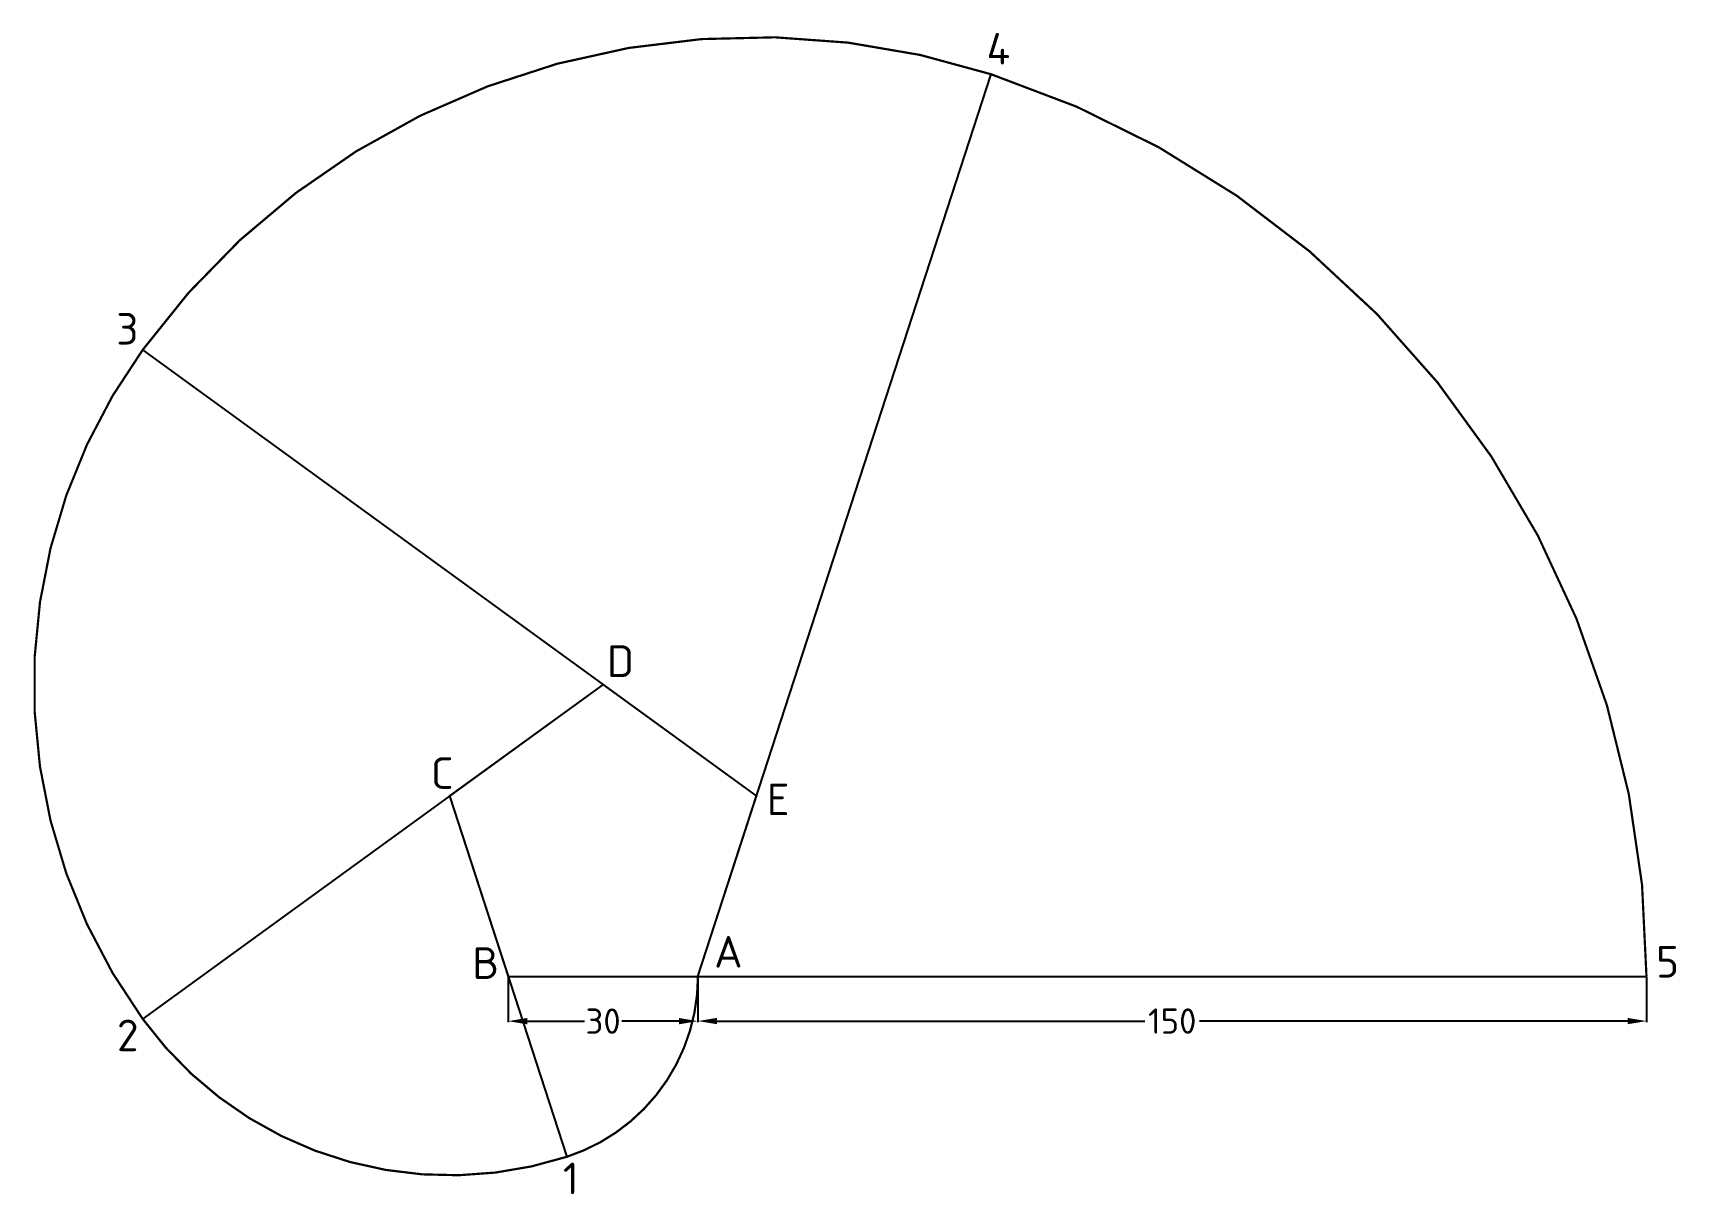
# Model space of a CAD drawing. Header units: millimetres. Extents: x 12 to 272, y 41 to 225.
import ezdxf

# ---------------------------------------------------------------- set-up
doc = ezdxf.new("R2010")
doc.units = ezdxf.units.MM
doc.header["$MEASUREMENT"] = 0
doc.styles.get("Standard").update_dxf_attribs({"font": 'ISOCPEUR.TTF', "height": 5})
doc.dimstyles.get("Standard").update_dxf_attribs({"dimtxt": 4, "dimasz": 3, "dimexe": 0.18, "dimexo": 0.0625, "dimgap": 0.09, "dimtad": 0, "dimtih": 1, "dimtoh": 1, "dimdec": 0, "dimzin": 0, "dimdsep": 46, "dimtxsty": 'Standard', "dimcen": 0.09, "dimadec": 0, "dimazin": 0, "dimtfac": 1, "dimtdec": 0, "dimtofl": 0, "dimtmove": 0, "dimatfit": 3, "dimfxl": 1, "dimtolj": 1, "dimtzin": 0, "dimarcsym": 0})

# ---------------------------------------------------------------- blocks, each defined once
blk = doc.blocks.new('*D1')
at = {"color": 0, "lineweight": -2, "transparency": 16777216}
for p, q in [((87.14, 75.67), (87.14, 68.47)), ((117.14, 75.67), (117.14, 68.47)), ((90.14, 68.65), (99.19, 68.65)), ((114.14, 68.65), (105.08, 68.65))]:
    blk.add_line(p, q, dxfattribs=at)
at = {"color": 0, "transparency": 16777216}
for points in [[(90.14, 69.15), (90.14, 68.15), (87.14, 68.65)], [(114.14, 69.15), (114.14, 68.15), (117.14, 68.65)]]:
    blk.add_solid(points, dxfattribs=at)
at = {"layer": 'Defpoints', "color": 0, "transparency": 16777216}
for p in [(87.14, 75.73), (117.14, 75.73), (117.14, 68.65)]:
    blk.add_point(p, dxfattribs=at)
at = {"color": 0, "transparency": 16777216, "insert": (102.14, 68.65), "char_height": 4, "attachment_point": 5}
blk.add_mtext('\\A1;30', dxfattribs=at)
blk = doc.blocks.new('*D2')
at = {"color": 0, "lineweight": -2, "transparency": 16777216}
for p, q in [((117.14, 75.67), (117.14, 68.48)), ((267.14, 75.67), (267.14, 68.48)), ((120.14, 68.66), (187.82, 68.66)), ((264.14, 68.66), (196.45, 68.66))]:
    blk.add_line(p, q, dxfattribs=at)
at = {"color": 0, "transparency": 16777216}
for points in [[(120.14, 69.16), (120.14, 68.16), (117.14, 68.66)], [(264.14, 69.16), (264.14, 68.16), (267.14, 68.66)]]:
    blk.add_solid(points, dxfattribs=at)
at = {"layer": 'Defpoints', "color": 0, "transparency": 16777216}
for p in [(117.14, 75.73), (267.14, 75.73), (267.14, 68.66)]:
    blk.add_point(p, dxfattribs=at)
at = {"color": 0, "transparency": 16777216, "insert": (192.14, 68.66), "char_height": 4, "attachment_point": 5}
blk.add_mtext('\\A1;150', dxfattribs=at)

msp = doc.modelspace()

# ---------------------------------------------------------------- linework, layer by layer
for p, q in [((117.14, 75.73), (163.49, 218.39)), ((126.41, 104.26), (29.33, 174.8)), ((102.14, 121.9), (29.33, 69)), ((77.87, 104.26), (96.41, 47.2)), ((87.14, 75.73), (267.14, 75.73))]:
    msp.add_line(p, q)
at = {"color": 6, "const_width": 0.35}
for points in [[(163.49, 218.39, 0.32492), (29.33, 174.8)], [(267.14, 75.73, 0.32492), (163.49, 218.39)], [(29.33, 174.8, 0.32492), (29.33, 69)], [(96.41, 47.2, 0.32492), (117.14, 75.73)], [(29.33, 69, 0.32492), (96.41, 47.2)]]:
    msp.add_lwpolyline(points, format="xyb", dxfattribs=at)
msp.add_lwpolyline([(87.14, 75.73), (117.14, 75.73), (126.41, 104.26), (102.14, 121.9), (77.87, 104.26)], close=True)

# ---------------------------------------------------------------- texts
for s, p in [('4', (162.78, 219.92)), ('3', (25.14, 175.63)), ('D', (102.73, 123.07)), ('C', (74.9, 105.37)), ('E', (128.03, 101.21)), ('A', (119.7, 77.12)), ('B', (81.45, 75.33)), ('5', (268.65, 75.54)), ('2', (25.26, 63.9)), ('1', (95.78, 41.28))]:
    msp.add_text(s, height=5).set_placement(p)

# ---------------------------------------------------------------- dimensions: what is measured, and where the dimension line sits
for base, p1, p2, picture, middle in [((117.14, 68.65), (87.14, 75.73), (117.14, 75.73), '*D1', (102.14, 68.65)), ((267.14, 68.66), (117.14, 75.73), (267.14, 75.73), '*D2', (192.14, 68.66))]:
    dim = msp.add_linear_dim(base=base, p1=p1, p2=p2, dimstyle='Standard')
    dim.commit()
    dim.dimension.update_dxf_attribs({"geometry": picture, "text_midpoint": middle})

doc.saveas('drawing.dxf')
